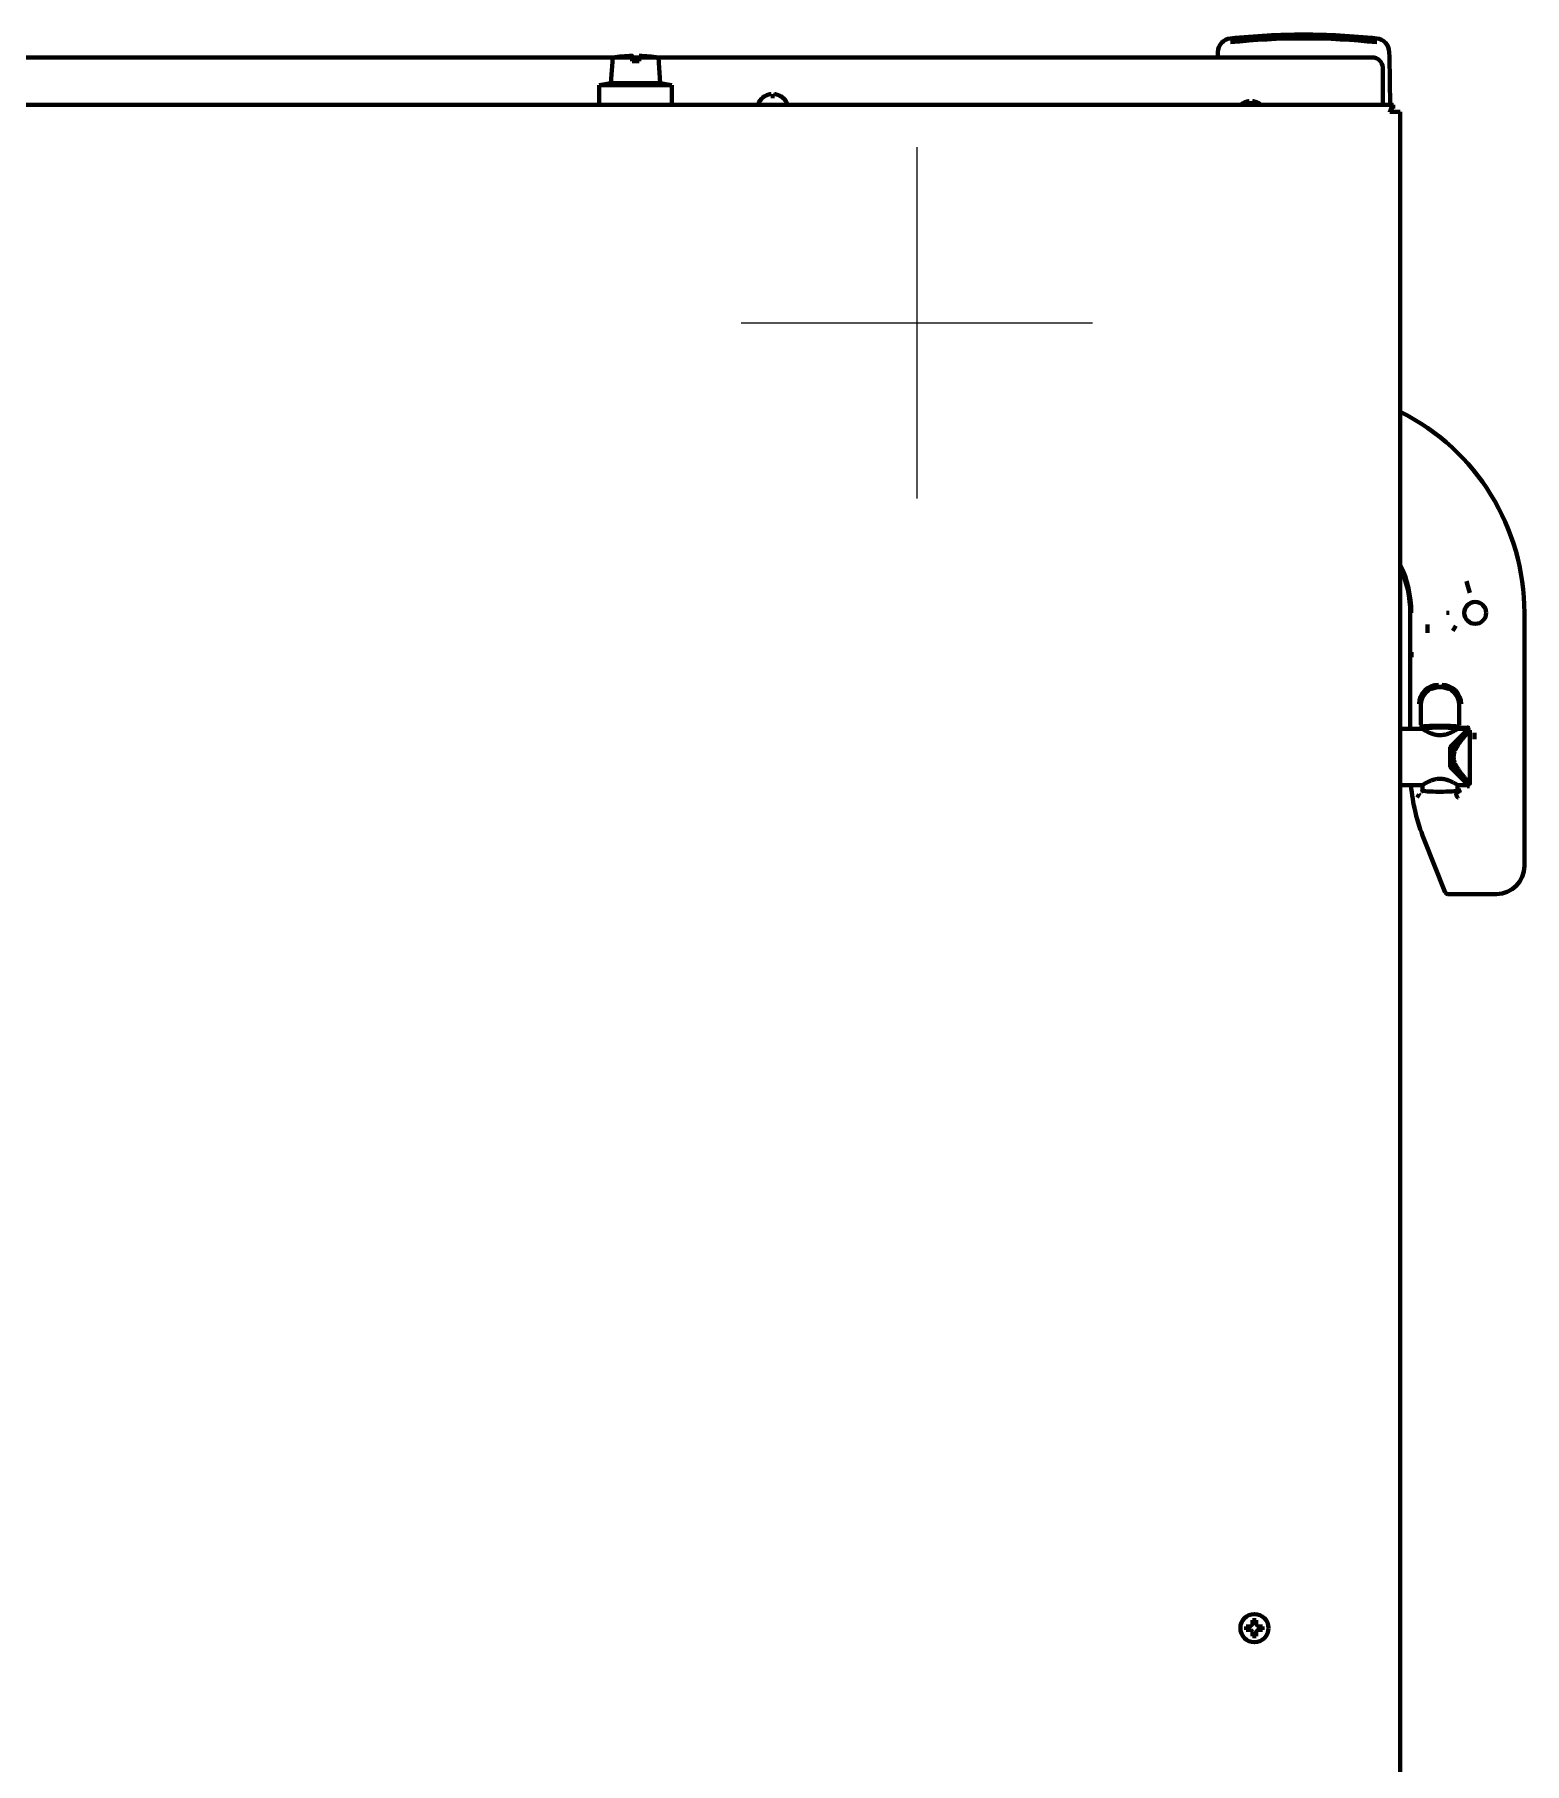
# Model space of a CAD drawing. Header units: inches. Extents: x -2898 to 7248, y 606 to 5598.
# Drawn here: x 3144.1 to 3567.8, y 1138.5 to 1630.3 of the extents above; entities that cross this region are included whole.
import ezdxf

# ---------------------------------------------------------------- set-up
doc = ezdxf.new("R2010")
doc.units = ezdxf.units.IN

# ---------------------------------------------------------------- blocks, each defined once
blk = doc.blocks.new('A$C29D5572B')
at = {"color": 1}
for p, q in [((0, 50), (0, -50)), ((-50, 0), (50, 0))]:
    blk.add_line(p, q, dxfattribs=at)
blk = doc.blocks.new('A$C0F8E2EAE')
blk.add_blockref('A$C29D5572B', (0, 0))

msp = doc.modelspace()

# ---------------------------------------------------------------- linework, layer by layer
at = {"linetype": 'Continuous', "lineweight": 70}
for p, q in [((2645.55, 1623.74), (3308.59, 1623.74)), ((3308.55, 1623.74), (3308.04, 1616.44)), ((3314.05, 1623.74), (3308.55, 1623.74)), ((3314.04, 1623.74), (3316.05, 1623.74)), ((3314.05, 1623.74), (3314.05, 1622.72)), ((3321.55, 1623.74), (3316.05, 1623.74)), ((3316.05, 1622.72), (3316.05, 1623.74)), ((3321.5, 1623.74), (3524.55, 1623.74)), ((3322.06, 1616.44), (3321.55, 1623.74)), ((3400.15, 1623.75), (3405.05, 1623.75)), ((3400.15, 1623.75), (3400.15, 1623.74)), ((3405.05, 1623.75), (3409.94, 1623.75)), ((3405.05, 1623.74), (3405.05, 1623.75)), ((3409.94, 1623.74), (3409.94, 1623.75)), ((3480.68, 1625.26), (3480.66, 1623.92)), ((3480.66, 1623.92), (3480.66, 1623.74)), ((3529.41, 1625.26), (3529.43, 1623.92)), ((3529.67, 1610.25), (3529.43, 1623.92)), ((3314.05, 1622.72), (3316.05, 1622.72)), ((3527.55, 1620.85), (3527.55, 1611)), ((3308.04, 1616.44), (3304.72, 1615.85)), ((3304.72, 1615.85), (3304.72, 1610.25)), ((3325.38, 1615.85), (3304.72, 1615.85)), ((3322.06, 1616.44), (3308.04, 1616.44)), ((3325.38, 1615.85), (3322.06, 1616.44)), ((3325.38, 1610.25), (3325.38, 1615.85)), ((2639.55, 1610.25), (3530.55, 1610.25)), ((3350.05, 1610.85), (3350.05, 1610.65)), ((3351.75, 1612.7), (3351.75, 1612.73)), ((3356.35, 1612.73), (3356.35, 1612.7)), ((3358.05, 1610.65), (3358.05, 1610.85)), ((3487.75, 1610.7), (3487.75, 1610.73)), ((3492.35, 1610.73), (3492.35, 1610.7)), ((3527.55, 1610.25), (3527.55, 1611)), ((3529.55, 1608.25), (3530.55, 1608.25)), ((3529.71, 1608.25), (3529.7, 1608.48)), ((3530.55, 1610.25), (3530.55, 1609.25)), ((3532.55, 1608.25), (3530.55, 1608.25)), ((3532.55, 1121.45), (3532.55, 1608.25)), ((3551.38, 1474.79), (3551.77, 1473.36)), ((3551.77, 1473.36), (3552.29, 1471.45)), ((3535.35, 1465.75), (3535.35, 1432.75)), ((3545.73, 1465.75), (3546.49, 1465.75)), ((3567.85, 1393.74), (3567.85, 1465.75)), ((3547.45, 1460.67), (3548.35, 1462.03)), ((3535.77, 1453.12), (3535.72, 1454.59)), ((3543.37, 1444.57), (3544.33, 1444.57)), ((3543.38, 1444.75), (3544.32, 1444.75)), ((3538.37, 1439.57), (3538.37, 1435.28)), ((3549.33, 1439.57), (3549.33, 1435.28)), ((3538.8, 1432.75), (3532.55, 1432.75)), ((3538.74, 1433.39), (3538.44, 1433.79)), ((3551.85, 1432.75), (3546.75, 1427.65)), ((3551.85, 1432.75), (3547.14, 1428.05)), ((3551.85, 1432.75), (3548.9, 1432.75)), ((3549.25, 1433.79), (3548.96, 1433.39)), ((3549.09, 1433.07), (3551.6, 1433.07)), ((3551.6, 1433.07), (3551.6, 1433.09)), ((3551.95, 1432.75), (3551.85, 1432.75)), ((3552.35, 1417.16), (3552.35, 1432.35)), ((3546.75, 1421.85), (3546.75, 1427.65)), ((3546.85, 1426.75), (3546.85, 1425.88)), ((3551.85, 1416.75), (3546.75, 1421.85)), ((3546.85, 1425.32), (3546.85, 1424.19)), ((3546.85, 1423.63), (3546.85, 1422.75)), ((3551.85, 1416.75), (3547.14, 1421.46)), ((3532.55, 1416.75), (3538.8, 1416.75)), ((3538.85, 1416.79), (3538.85, 1415.23)), ((3548.85, 1415.25), (3548.85, 1416.79)), ((3548.9, 1416.75), (3551.85, 1416.75)), ((3551.6, 1416.41), (3551.6, 1416.44)), ((3551.85, 1416.75), (3551.95, 1416.75)), ((3548.94, 1415.23), (3548.93, 1415.22)), ((3545.35, 1386.23), (3539.25, 1401.49)), ((3546.05, 1385.75), (3559.86, 1385.75)), ((3488.75, 1176.95), (3488.75, 1177.45)), ((3488.75, 1176.45), (3488.75, 1176.95)), ((3493.35, 1177.45), (3493.35, 1176.95)), ((3493.35, 1176.95), (3493.35, 1176.45))]:
    msp.add_line(p, q, dxfattribs=at)
for centre, radius in [((3553.85, 1465.75), 3.13), ((3491.05, 1176.95), 4)]:
    msp.add_circle(centre, radius, dxfattribs=at)
for centre, radius, start, end in [((3484.68, 1625.19), 4, 95.987, 179), ((3505.05, 1431), 199.25, 90, 95.987), ((3505.05, 1431), 199.25, 84.013, 90), ((3525.41, 1625.19), 4, 1, 84.013), ((3316.55, 1564.27), 60, 92.3861, 97.663), ((3313.55, 1564.27), 60, 82.337, 87.6114), ((3350.45, 1610.85), 0.4, 149.6988, 180), ((3350.45, 1610.65), 0.4, 180, 270), ((3354.25, 1608.63), 4.8, 121.3727, 149.6988), ((3353.85, 1608.63), 4.8, 30.3012, 58.6273), ((3357.65, 1610.65), 0.4, 270, 0), ((3357.65, 1610.85), 0.4, 0, 30.3012), ((3490.25, 1606.63), 4.8, 121.3727, 131.047), ((3489.85, 1606.63), 4.8, 48.953, 58.6273), ((3503.85, 1465.75), 64, 0, 63.3572), ((3503.85, 1465.75), 31.8, 0, 25.4981), ((3503.85, 1465.75), 31.5, 0, 24.3422), ((3589.85, 1421.73), 54.5, 185.2398, 201.8014)]:
    msp.add_arc(centre, radius, start, end, dxfattribs=at)
for centre, major_axis, ratio, start_param, end_param in [((3505.05, 1431.43), (197.77, 0), 0.999848, 1.465422, 1.67617), ((3524.55, 1620.85), (-3, 0), 0.965926, 3.141593, 4.712389), ((3543.38, 1439.75), (-5.51, 0), 0.999048, 4.712389, 6.283185), ((3543.38, 1439.75), (5.01, 0), 0.998858, 1.570796, 3.141593), ((3543.38, 1439.57), (-4.17, 2.78), 0.998023, 5.301071, 6.87004), ((3544.32, 1439.75), (-5.51, 0), 0.999048, 3.141593, 4.712389), ((3544.32, 1439.75), (5.01, 0), 0.998858, 0, 1.570796), ((3544.32, 1439.57), (-4.17, -2.78), 0.998023, 2.554737, 4.123707), ((3538.45, 1435.28), (0, 1.5), 0.052408, 1.570796, 3.071779), ((3549.25, 1435.28), (0, 1.5), 0.052408, 3.211406, 4.712389), ((3538.31, 1414.25), (0.675, -0.584), 0.395819, 4.350072, 4.990622), ((3543.88, 1415.23), (5.13, 0), 0.069756, 3.033325, 3.098266), ((3543.85, 1415.23), (5.1, 0), 0.069927, 3.188101, 6.18686), ((3548.69, 1415.46), (0.694, 0.32), 0.999996, 4.280256, 5.40509), ((3543.82, 1415.23), (5.13, 0), 0.069756, 0.041223, 0.108261), ((3549.85, 1414.89), (-0.468, 0.176), 0.743892, 4.984456, 6.179853), ((3559.84, 1393.77), (5.67, -5.67), 0.997265, 5.499157, 7.067214), ((3546.05, 1386.51), (0.031, -0.75), 0.998627, 5.052069, 6.241985)]:
    msp.add_ellipse(centre, major_axis=major_axis, ratio=ratio, start_param=start_param, end_param=end_param, dxfattribs=at)
for points, degree, knots in [([(3314.05, 1624.22), (3314.05, 1624.22), (3314.05, 1624.22), (3314.05, 1624.22), (3314.05, 1624.22), (3314.05, 1624.21), (3314.05, 1624.2), (3314.05, 1624.19), (3314.05, 1624.17), (3314.05, 1624.15), (3314.05, 1624.12), (3314.05, 1624.08), (3314.05, 1624.04), (3314.05, 1623.98), (3314.05, 1623.92), (3314.05, 1623.84), (3314.05, 1623.77), (3314.05, 1623.74)], 3, [0, 0, 0, 0, 0.001093, 0.072443, 0.143794, 0.215144, 0.286495, 0.357845, 0.429196, 0.500546, 0.571897, 0.643247, 0.714598, 0.785948, 0.857299, 0.928649, 1, 1, 1, 1]), ([(3316.05, 1623.74), (3316.05, 1623.77), (3316.05, 1623.84), (3316.05, 1623.92), (3316.05, 1623.98), (3316.05, 1624.04), (3316.05, 1624.08), (3316.05, 1624.12), (3316.05, 1624.15), (3316.05, 1624.17), (3316.05, 1624.19), (3316.05, 1624.2), (3316.05, 1624.21), (3316.05, 1624.22), (3316.05, 1624.22), (3316.05, 1624.22), (3316.05, 1624.22)], 3, [0, 0, 0, 0, 0.071482, 0.142964, 0.214447, 0.285929, 0.357411, 0.428893, 0.500375, 0.571857, 0.64334, 0.714822, 0.786304, 0.857786, 0.929268, 1, 1, 1, 1]), ([(3353.55, 1612.7), (3353.55, 1612.82), (3353.55, 1612.93), (3353.55, 1613.07), (3353.55, 1613.11), (3353.55, 1613.19), (3353.55, 1613.22), (3353.55, 1613.25)], 3, [0, 0, 0, 0, 0.5, 0.5, 0.75, 0.75, 1, 1, 1, 1]), ([(3356.35, 1612.7), (3356.14, 1612.82), (3355.93, 1612.93), (3355.61, 1613.07), (3355.5, 1613.11), (3355.28, 1613.19), (3355.16, 1613.22), (3355.05, 1613.25)], 3, [0, 0, 0, 0, 0.5, 0.5, 0.75, 0.75, 1, 1, 1, 1]), ([(3489.55, 1610.7), (3489.55, 1610.82), (3489.55, 1610.93), (3489.55, 1611.07), (3489.55, 1611.11), (3489.55, 1611.19), (3489.55, 1611.22), (3489.55, 1611.25)], 3, [0, 0, 0, 0, 0.5, 0.5, 0.75, 0.75, 1, 1, 1, 1]), ([(3492.35, 1610.7), (3492.14, 1610.82), (3491.93, 1610.93), (3491.61, 1611.07), (3491.5, 1611.11), (3491.28, 1611.19), (3491.16, 1611.22), (3491.05, 1611.25)], 3, [0, 0, 0, 0, 0.5, 0.5, 0.75, 0.75, 1, 1, 1, 1]), ([(3540.27, 1462.45), (3540.27, 1462.04), (3540.26, 1461.64), (3540.26, 1461.05), (3540.25, 1460.66), (3540.25, 1460.26), (3540.25, 1460.07)], 3, [0, 0, 0, 0, 0.5, 0.5, 0.75, 1, 1, 1, 1]), ([(3538.84, 1432.87), (3538.84, 1432.88), (3538.84, 1432.89), (3538.83, 1432.92), (3538.83, 1432.93), (3538.82, 1432.97), (3538.82, 1433), (3538.81, 1433.06), (3538.81, 1433.09), (3538.8, 1433.14), (3538.79, 1433.17), (3538.78, 1433.24), (3538.77, 1433.28), (3538.76, 1433.34), (3538.75, 1433.35), (3538.74, 1433.38), (3538.74, 1433.39), (3538.74, 1433.39)], 3, [0, 0, 0, 0, 0.0625, 0.0625, 0.125, 0.125, 0.25, 0.25, 0.375, 0.375, 0.5, 0.5, 0.75, 0.75, 0.875, 0.875, 1, 1, 1, 1]), ([(3548.87, 1432.74), (3548.88, 1432.74), (3548.88, 1432.74), (3548.88, 1432.75), (3548.89, 1432.75), (3548.89, 1432.75), (3548.9, 1432.75), (3548.9, 1432.75), (3548.9, 1432.75), (3548.89, 1432.75), (3548.89, 1432.75), (3548.88, 1432.74), (3548.86, 1432.73), (3548.83, 1432.71), (3548.76, 1432.67), (3548.72, 1432.65), (3548.66, 1432.61), (3548.65, 1432.6), (3548.62, 1432.58), (3548.58, 1432.56), (3548.53, 1432.53), (3548.44, 1432.47), (3548.37, 1432.43), (3548.21, 1432.34), (3548.13, 1432.29), (3548.01, 1432.23), (3547.99, 1432.21), (3547.94, 1432.19), (3547.87, 1432.15), (3547.79, 1432.11), (3547.64, 1432.03), (3547.53, 1431.97), (3547.31, 1431.86), (3547.19, 1431.8), (3547.03, 1431.73), (3547, 1431.71), (3546.94, 1431.69), (3546.9, 1431.67), (3546.81, 1431.63), (3546.74, 1431.6), (3546.54, 1431.52), (3546.4, 1431.46), (3546.12, 1431.36), (3545.97, 1431.31), (3545.75, 1431.24), (3545.67, 1431.22), (3545.56, 1431.19), (3545.52, 1431.18), (3545.44, 1431.16), (3545.4, 1431.15), (3545.2, 1431.1), (3545.04, 1431.07), (3544.71, 1431.02), (3544.54, 1431), (3544.29, 1430.97), (3544.2, 1430.97), (3544.07, 1430.96), (3544.03, 1430.96), (3543.94, 1430.96), (3543.9, 1430.96), (3543.69, 1430.96), (3543.52, 1430.97), (3543.18, 1430.99), (3543.01, 1431.01), (3542.81, 1431.05), (3542.76, 1431.05), (3542.68, 1431.07), (3542.64, 1431.08), (3542.52, 1431.1), (3542.44, 1431.12), (3542.2, 1431.17), (3542.04, 1431.21), (3541.74, 1431.31), (3541.59, 1431.35), (3541.41, 1431.42), (3541.38, 1431.43), (3541.31, 1431.46), (3541.2, 1431.5), (3541.1, 1431.54), (3540.9, 1431.62), (3540.77, 1431.68), (3540.52, 1431.79), (3540.4, 1431.85), (3540.26, 1431.92), (3540.23, 1431.94), (3540.17, 1431.97), (3540.09, 1432.01), (3540.01, 1432.05), (3539.86, 1432.13), (3539.76, 1432.18), (3539.58, 1432.29), (3539.49, 1432.33), (3539.38, 1432.4), (3539.34, 1432.42), (3539.28, 1432.46), (3539.27, 1432.47), (3539.23, 1432.49), (3539.21, 1432.5), (3539.13, 1432.55), (3539.08, 1432.58), (3538.98, 1432.64), (3538.93, 1432.67), (3538.87, 1432.71), (3538.84, 1432.73), (3538.82, 1432.74), (3538.82, 1432.74), (3538.81, 1432.75), (3538.81, 1432.75), (3538.8, 1432.75), (3538.8, 1432.75), (3538.8, 1432.75), (3538.8, 1432.75), (3538.8, 1432.75), (3538.8, 1432.75), (3538.8, 1432.75)], 3, [0, 0, 0, 0, 0.004438, 0.004438, 0.012038, 0.012038, 0.027237, 0.027237, 0.034837, 0.034837, 0.042437, 0.057636, 0.057636, 0.088035, 0.088035, 0.118434, 0.118434, 0.126034, 0.126034, 0.133633, 0.148833, 0.148833, 0.179232, 0.179232, 0.20963, 0.20963, 0.21723, 0.21723, 0.22483, 0.240029, 0.240029, 0.270428, 0.270428, 0.300827, 0.300827, 0.308427, 0.308427, 0.316026, 0.316026, 0.331226, 0.331226, 0.361625, 0.361625, 0.392023, 0.392023, 0.407223, 0.407223, 0.414822, 0.414822, 0.422422, 0.422422, 0.452821, 0.452821, 0.48322, 0.48322, 0.498419, 0.498419, 0.506019, 0.506019, 0.513619, 0.513619, 0.544018, 0.544018, 0.574416, 0.574416, 0.582016, 0.582016, 0.589616, 0.589616, 0.604815, 0.604815, 0.635214, 0.635214, 0.665613, 0.665613, 0.673213, 0.673213, 0.680812, 0.696012, 0.696012, 0.726411, 0.726411, 0.756809, 0.756809, 0.764409, 0.764409, 0.772009, 0.787208, 0.787208, 0.817607, 0.817607, 0.848006, 0.848006, 0.863205, 0.863205, 0.870805, 0.870805, 0.878405, 0.878405, 0.908804, 0.908804, 0.939202, 0.939202, 0.969601, 0.969601, 0.977201, 0.977201, 0.984801, 0.984801, 0.9924, 0.9962, 0.9981, 0.9981, 1, 1, 1, 1]), ([(3538.85, 1432.75), (3538.85, 1432.78), (3538.88, 1432.8), (3539.01, 1432.85), (3539.11, 1432.87), (3539.35, 1432.92), (3539.51, 1432.94), (3539.87, 1432.98), (3540.08, 1433), (3540.54, 1433.04), (3540.8, 1433.05), (3541.34, 1433.08), (3541.63, 1433.09), (3542.24, 1433.11), (3542.55, 1433.12), (3543.19, 1433.13), (3543.52, 1433.14), (3543.85, 1433.14)], 3, [0, 0, 0, 0, 0.125, 0.125, 0.25, 0.25, 0.375, 0.375, 0.5, 0.5, 0.625, 0.625, 0.75, 0.75, 0.875, 0.875, 1, 1, 1, 1]), ([(3538.86, 1432.73), (3538.86, 1432.73), (3538.85, 1432.74), (3538.85, 1432.74), (3538.85, 1432.74), (3538.85, 1432.75), (3538.85, 1432.75), (3538.85, 1432.75), (3538.85, 1432.75)], 3, [0, 0, 0, 0, 0.079138, 0.245805, 0.500002, 0.710457, 0.920899, 1, 1, 1, 1]), ([(3543.85, 1433.14), (3544.18, 1433.14), (3544.5, 1433.13), (3545.15, 1433.12), (3545.46, 1433.11), (3546.07, 1433.09), (3546.36, 1433.08), (3546.91, 1433.05), (3547.16, 1433.04), (3547.62, 1433), (3547.83, 1432.98), (3548.2, 1432.94), (3548.35, 1432.92), (3548.6, 1432.87), (3548.7, 1432.85), (3548.82, 1432.8), (3548.86, 1432.78), (3548.85, 1432.75)], 3, [0, 0, 0, 0, 0.125, 0.125, 0.25, 0.25, 0.375, 0.375, 0.5, 0.5, 0.625, 0.625, 0.75, 0.75, 0.875, 0.875, 1, 1, 1, 1]), ([(3551.89, 1432.69), (3551.9, 1432.7), (3551.9, 1432.71), (3551.92, 1432.73), (3551.93, 1432.74), (3551.94, 1432.75), (3551.94, 1432.75), (3551.95, 1432.75), (3551.95, 1432.75), (3551.95, 1432.75), (3551.95, 1432.75), (3551.94, 1432.75), (3551.94, 1432.75), (3551.93, 1432.74), (3551.92, 1432.73), (3551.89, 1432.69), (3551.85, 1432.65), (3551.79, 1432.57), (3551.76, 1432.55), (3551.72, 1432.5), (3551.7, 1432.48), (3551.67, 1432.45), (3551.66, 1432.43), (3551.57, 1432.34), (3551.5, 1432.25), (3551.33, 1432.06), (3551.24, 1431.95), (3551.11, 1431.81), (3551.09, 1431.78), (3551.04, 1431.72), (3551.01, 1431.69), (3550.93, 1431.6), (3550.87, 1431.54), (3550.7, 1431.34), (3550.59, 1431.21), (3550.34, 1430.92), (3550.21, 1430.77), (3549.95, 1430.46), (3549.81, 1430.3), (3549.6, 1430.05), (3549.53, 1429.96), (3549.43, 1429.83), (3549.39, 1429.79), (3549.32, 1429.7), (3549.28, 1429.66), (3549.1, 1429.44), (3548.96, 1429.26), (3548.67, 1428.89), (3548.52, 1428.7), (3548.23, 1428.31), (3548.09, 1428.11), (3547.88, 1427.81), (3547.81, 1427.7), (3547.67, 1427.5), (3547.6, 1427.39), (3547.47, 1427.17), (3547.4, 1427.06), (3547.31, 1426.9), (3547.28, 1426.84), (3547.22, 1426.73), (3547.19, 1426.67), (3547.1, 1426.49), (3547.04, 1426.37), (3546.94, 1426.13), (3546.89, 1426.01), (3546.85, 1425.88)], 3, [0, 0, 0, 0, 0.018362, 0.018362, 0.047234, 0.047234, 0.06167, 0.06167, 0.076106, 0.076106, 0.090542, 0.090542, 0.104977, 0.104977, 0.133849, 0.133849, 0.191593, 0.191593, 0.220464, 0.220464, 0.2349, 0.2349, 0.249336, 0.249336, 0.307079, 0.307079, 0.364823, 0.364823, 0.379259, 0.379259, 0.393694, 0.393694, 0.422566, 0.422566, 0.48031, 0.48031, 0.538053, 0.538053, 0.595796, 0.595796, 0.624668, 0.624668, 0.639104, 0.639104, 0.65354, 0.65354, 0.711283, 0.711283, 0.769026, 0.769026, 0.82677, 0.82677, 0.855642, 0.855642, 0.884513, 0.884513, 0.913385, 0.913385, 0.927821, 0.927821, 0.942257, 0.942257, 0.971128, 0.971128, 1, 1, 1, 1]), ([(3552.35, 1432.35), (3552.35, 1432.35), (3552.35, 1432.35), (3552.34, 1432.35), (3552.34, 1432.35), (3552.33, 1432.34), (3552.32, 1432.33), (3552.28, 1432.29), (3552.24, 1432.25), (3552.17, 1432.17), (3552.14, 1432.14), (3552.09, 1432.09), (3552.07, 1432.08), (3552.04, 1432.04), (3552.02, 1432.02), (3551.93, 1431.93), (3551.84, 1431.84), (3551.66, 1431.65), (3551.55, 1431.54), (3551.41, 1431.4), (3551.38, 1431.37), (3551.33, 1431.31), (3551.24, 1431.22), (3551.15, 1431.12), (3550.96, 1430.92), (3550.83, 1430.79), (3550.55, 1430.5), (3550.41, 1430.35), (3550.19, 1430.11), (3550.12, 1430.03), (3550.01, 1429.91), (3549.97, 1429.87), (3549.89, 1429.79), (3549.85, 1429.75), (3549.78, 1429.66), (3549.74, 1429.62), (3549.66, 1429.53), (3549.62, 1429.49), (3549.5, 1429.36), (3549.42, 1429.27), (3549.19, 1429), (3549.03, 1428.82), (3548.71, 1428.45), (3548.55, 1428.26), (3548.32, 1427.96), (3548.24, 1427.86), (3548.08, 1427.66), (3548.01, 1427.56), (3547.86, 1427.35), (3547.78, 1427.25), (3547.63, 1427.03), (3547.56, 1426.92), (3547.46, 1426.75), (3547.42, 1426.69), (3547.37, 1426.6), (3547.35, 1426.58), (3547.32, 1426.52), (3547.3, 1426.49), (3547.22, 1426.34), (3547.16, 1426.22), (3547.05, 1425.97), (3547, 1425.85), (3546.91, 1425.59), (3546.88, 1425.46), (3546.85, 1425.32)], 3, [0, 0, 0, 0, 0.015287, 0.015287, 0.030917, 0.030917, 0.062178, 0.062178, 0.124699, 0.124699, 0.15596, 0.15596, 0.17159, 0.17159, 0.187221, 0.187221, 0.249742, 0.249742, 0.312264, 0.312264, 0.327894, 0.327894, 0.343524, 0.374785, 0.374785, 0.437307, 0.437307, 0.499828, 0.499828, 0.531089, 0.531089, 0.546719, 0.546719, 0.56235, 0.56235, 0.57798, 0.57798, 0.59361, 0.59361, 0.624871, 0.624871, 0.687393, 0.687393, 0.749914, 0.749914, 0.781175, 0.781175, 0.812436, 0.812436, 0.843696, 0.843696, 0.874957, 0.874957, 0.890587, 0.890587, 0.898403, 0.898403, 0.906218, 0.906218, 0.937479, 0.937479, 0.968739, 0.968739, 1, 1, 1, 1]), ([(3551.81, 1431.72), (3551.81, 1431.72), (3551.81, 1431.72), (3551.79, 1431.69), (3551.76, 1431.65), (3551.69, 1431.57), (3551.66, 1431.54), (3551.62, 1431.5), (3551.61, 1431.48), (3551.58, 1431.45), (3551.56, 1431.43), (3551.48, 1431.33), (3551.41, 1431.25), (3551.25, 1431.06), (3551.16, 1430.96), (3551.04, 1430.81), (3551.01, 1430.79), (3550.97, 1430.73), (3550.94, 1430.7), (3550.86, 1430.61), (3550.81, 1430.54), (3550.65, 1430.35), (3550.54, 1430.21), (3550.31, 1429.93), (3550.19, 1429.78), (3550.01, 1429.55), (3549.95, 1429.47), (3549.86, 1429.35), (3549.83, 1429.31), (3549.76, 1429.23), (3549.73, 1429.19), (3549.58, 1428.98), (3549.45, 1428.8), (3549.2, 1428.45), (3549.07, 1428.27), (3548.83, 1427.89), (3548.71, 1427.7), (3548.53, 1427.39), (3548.48, 1427.29), (3548.39, 1427.13), (3548.37, 1427.08), (3548.31, 1426.98), (3548.28, 1426.92), (3548.21, 1426.76), (3548.16, 1426.65), (3548.06, 1426.43), (3548.02, 1426.31), (3547.94, 1426.08), (3547.9, 1425.97), (3547.86, 1425.82), (3547.86, 1425.79), (3547.84, 1425.73), (3547.82, 1425.64), (3547.8, 1425.55), (3547.77, 1425.36), (3547.75, 1425.24), (3547.73, 1425), (3547.72, 1424.87), (3547.72, 1424.72), (3547.72, 1424.69), (3547.72, 1424.62), (3547.72, 1424.59), (3547.73, 1424.5), (3547.74, 1424.31), (3547.77, 1424.13), (3547.81, 1423.89), (3547.84, 1423.77), (3547.89, 1423.59), (3547.91, 1423.53), (3547.94, 1423.44), (3547.95, 1423.41), (3547.97, 1423.35), (3548.02, 1423.21), (3548.07, 1423.07), (3548.16, 1422.84), (3548.21, 1422.74), (3548.32, 1422.52), (3548.37, 1422.42), (3548.48, 1422.21), (3548.54, 1422.11), (3548.63, 1421.96), (3548.65, 1421.91), (3548.71, 1421.81), (3548.74, 1421.76), (3548.84, 1421.61), (3548.9, 1421.51), (3549.08, 1421.23), (3549.21, 1421.05), (3549.46, 1420.7), (3549.58, 1420.53), (3549.83, 1420.19), (3549.95, 1420.03), (3550.13, 1419.8), (3550.19, 1419.73), (3550.28, 1419.61), (3550.31, 1419.58), (3550.37, 1419.5), (3550.4, 1419.47), (3550.55, 1419.29), (3550.66, 1419.15), (3550.87, 1418.9), (3550.97, 1418.78), (3551.11, 1418.61), (3551.16, 1418.55), (3551.22, 1418.48), (3551.25, 1418.45), (3551.29, 1418.4), (3551.31, 1418.38), (3551.41, 1418.26), (3551.48, 1418.17), (3551.61, 1418.02), (3551.67, 1417.96), (3551.72, 1417.9), (3551.73, 1417.89), (3551.75, 1417.86), (3551.76, 1417.85), (3551.79, 1417.82), (3551.8, 1417.81), (3551.81, 1417.8)], 3, [0, 0, 0, 0, 0.000768, 0.000768, 0.034139, 0.034139, 0.050824, 0.050824, 0.059167, 0.059167, 0.06751, 0.06751, 0.100881, 0.100881, 0.134252, 0.134252, 0.142595, 0.142595, 0.150938, 0.150938, 0.167623, 0.167623, 0.200994, 0.200994, 0.234366, 0.234366, 0.251051, 0.251051, 0.259394, 0.259394, 0.267737, 0.267737, 0.301108, 0.301108, 0.334479, 0.334479, 0.36785, 0.36785, 0.384536, 0.384536, 0.392879, 0.392879, 0.401221, 0.401221, 0.417907, 0.417907, 0.434593, 0.434593, 0.451278, 0.451278, 0.45545, 0.45545, 0.459621, 0.467964, 0.467964, 0.484649, 0.484649, 0.501335, 0.501335, 0.505506, 0.505506, 0.509678, 0.509678, 0.51802, 0.534706, 0.534706, 0.551392, 0.551392, 0.559734, 0.559734, 0.563906, 0.563906, 0.568077, 0.584763, 0.584763, 0.601448, 0.601448, 0.618134, 0.618134, 0.634819, 0.634819, 0.643162, 0.643162, 0.651505, 0.651505, 0.668191, 0.668191, 0.701562, 0.701562, 0.734933, 0.734933, 0.768304, 0.768304, 0.78499, 0.78499, 0.793332, 0.793332, 0.801675, 0.801675, 0.835046, 0.835046, 0.868418, 0.868418, 0.885103, 0.885103, 0.893446, 0.893446, 0.901789, 0.901789, 0.93516, 0.93516, 0.968531, 0.968531, 0.976874, 0.976874, 0.985217, 0.985217, 1, 1, 1, 1]), ([(3548.96, 1433.39), (3548.94, 1433.37), (3548.9, 1433.14), (3548.87, 1432.96), (3548.85, 1432.83)], 2, [0, 0, 0, 0.5, 0.75, 1, 1, 1]), ([(3551.6, 1433.1), (3551.62, 1433.1), (3551.67, 1433.1), (3551.73, 1433.1), (3551.8, 1433.1), (3551.88, 1433.09), (3551.96, 1433.08), (3552.03, 1433.07), (3552.1, 1433.06), (3552.14, 1433.05), (3552.16, 1433.05), (3552.16, 1433.05), (3552.16, 1433.05)], 3, [0, 0, 0, 0, 0.124998, 0.249996, 0.374994, 0.499992, 0.62499, 0.749988, 0.874986, 0.999984, 0.999984, 1, 1, 1, 1]), ([(3553.61, 1429.82), (3553.61, 1430.04), (3553.61, 1430.26), (3553.62, 1430.51), (3553.62, 1430.56), (3553.62, 1430.63), (3553.62, 1430.65), (3553.62, 1430.7), (3553.62, 1430.72), (3553.63, 1430.83), (3553.63, 1430.92), (3553.63, 1431.07), (3553.64, 1431.13), (3553.64, 1431.22), (3553.64, 1431.25), (3553.64, 1431.31), (3553.65, 1431.33), (3553.65, 1431.38), (3553.65, 1431.4), (3553.65, 1431.44), (3553.65, 1431.46), (3553.66, 1431.5), (3553.66, 1431.51), (3553.66, 1431.55), (3553.66, 1431.57), (3553.66, 1431.58)], 3, [0, 0, 0, 0, 0.25, 0.25, 0.3125, 0.3125, 0.34375, 0.34375, 0.375, 0.375, 0.5, 0.5, 0.625, 0.625, 0.6875, 0.6875, 0.75, 0.75, 0.8125, 0.8125, 0.875, 0.875, 0.9375, 0.9375, 1, 1, 1, 1]), ([(3547.14, 1428.05), (3547.12, 1428.03), (3547.1, 1428.01), (3547.07, 1427.96), (3547.06, 1427.94), (3547.03, 1427.9), (3547.03, 1427.89), (3547.02, 1427.86), (3547.01, 1427.85), (3546.99, 1427.81), (3546.98, 1427.79), (3546.95, 1427.71), (3546.94, 1427.65), (3546.91, 1427.55), (3546.9, 1427.49), (3546.88, 1427.38), (3546.88, 1427.32), (3546.86, 1427.21), (3546.86, 1427.16), (3546.85, 1426.98), (3546.85, 1426.87), (3546.85, 1426.75)], 3, [0, 0, 0, 0, 0.0625, 0.0625, 0.125, 0.125, 0.15625, 0.15625, 0.1875, 0.1875, 0.25, 0.25, 0.375, 0.375, 0.5, 0.5, 0.625, 0.625, 0.75, 0.75, 1, 1, 1, 1]), ([(3546.85, 1425.32), (3546.85, 1425.42), (3546.85, 1425.51), (3546.85, 1425.7), (3546.85, 1425.79), (3546.85, 1425.88)], 3, [0, 0, 0, 0, 0.5, 0.5, 1, 1, 1, 1]), ([(3546.85, 1423.63), (3546.85, 1423.72), (3546.85, 1423.81), (3546.85, 1424), (3546.85, 1424.09), (3546.85, 1424.19)], 3, [0, 0, 0, 0, 0.5, 0.5, 1, 1, 1, 1]), ([(3546.85, 1424.19), (3546.88, 1424.05), (3546.91, 1423.92), (3546.98, 1423.73), (3547, 1423.66), (3547.05, 1423.53), (3547.08, 1423.47), (3547.16, 1423.29), (3547.22, 1423.17), (3547.35, 1422.94), (3547.42, 1422.82), (3547.56, 1422.6), (3547.63, 1422.49), (3547.74, 1422.32), (3547.78, 1422.27), (3547.85, 1422.16), (3547.89, 1422.11), (3548.01, 1421.95), (3548.08, 1421.85), (3548.24, 1421.64), (3548.32, 1421.54), (3548.56, 1421.25), (3548.72, 1421.05), (3549.03, 1420.68), (3549.19, 1420.5), (3549.39, 1420.27), (3549.43, 1420.23), (3549.51, 1420.14), (3549.63, 1420.01), (3549.74, 1419.88), (3549.97, 1419.63), (3550.12, 1419.47), (3550.41, 1419.16), (3550.55, 1419.01), (3550.83, 1418.72), (3550.96, 1418.58), (3551.21, 1418.32), (3551.33, 1418.2), (3551.55, 1417.97), (3551.66, 1417.86), (3551.8, 1417.72), (3551.84, 1417.67), (3551.9, 1417.61), (3551.93, 1417.57), (3551.96, 1417.54), (3551.98, 1417.53), (3551.99, 1417.52), (3552.08, 1417.43), (3552.14, 1417.37), (3552.24, 1417.26), (3552.28, 1417.22), (3552.32, 1417.18), (3552.33, 1417.17), (3552.34, 1417.16), (3552.34, 1417.16), (3552.35, 1417.16), (3552.35, 1417.15), (3552.35, 1417.15), (3552.35, 1417.15), (3552.35, 1417.15)], 3, [0, 0, 0, 0, 0.031218, 0.031218, 0.046827, 0.046827, 0.062436, 0.062436, 0.093653, 0.093653, 0.124871, 0.124871, 0.156089, 0.156089, 0.171698, 0.171698, 0.187307, 0.187307, 0.218525, 0.218525, 0.249742, 0.249742, 0.312178, 0.312178, 0.374614, 0.374614, 0.390223, 0.390223, 0.405831, 0.437049, 0.437049, 0.499485, 0.499485, 0.561921, 0.561921, 0.624356, 0.624356, 0.686792, 0.686792, 0.749227, 0.749227, 0.780445, 0.780445, 0.796054, 0.803859, 0.803859, 0.811663, 0.811663, 0.874099, 0.874099, 0.936534, 0.936534, 0.967752, 0.967752, 0.983361, 0.983361, 0.99897, 0.99897, 1, 1, 1, 1]), ([(3546.85, 1423.63), (3546.89, 1423.5), (3546.94, 1423.38), (3547.04, 1423.14), (3547.1, 1423.02), (3547.21, 1422.79), (3547.27, 1422.68), (3547.4, 1422.45), (3547.46, 1422.34), (3547.57, 1422.18), (3547.6, 1422.13), (3547.67, 1422.02), (3547.7, 1421.97), (3547.81, 1421.81), (3547.88, 1421.7), (3548.09, 1421.4), (3548.23, 1421.2), (3548.52, 1420.81), (3548.67, 1420.62), (3548.89, 1420.34), (3548.96, 1420.25), (3549.07, 1420.11), (3549.11, 1420.07), (3549.18, 1419.98), (3549.22, 1419.93), (3549.4, 1419.71), (3549.54, 1419.54), (3549.81, 1419.21), (3549.95, 1419.05), (3550.21, 1418.74), (3550.34, 1418.59), (3550.52, 1418.38), (3550.58, 1418.31), (3550.67, 1418.2), (3550.7, 1418.17), (3550.76, 1418.1), (3550.79, 1418.07), (3550.93, 1417.91), (3551.04, 1417.78), (3551.24, 1417.56), (3551.33, 1417.45), (3551.45, 1417.31), (3551.49, 1417.26), (3551.55, 1417.2), (3551.57, 1417.18), (3551.6, 1417.15), (3551.61, 1417.14), (3551.62, 1417.12), (3551.7, 1417.03), (3551.76, 1416.96), (3551.85, 1416.86), (3551.89, 1416.82), (3551.92, 1416.78), (3551.93, 1416.77), (3551.94, 1416.76), (3551.94, 1416.76), (3551.95, 1416.76), (3551.95, 1416.75), (3551.95, 1416.75), (3551.95, 1416.75), (3551.95, 1416.75)], 3, [0, 0, 0, 0, 0.031212, 0.031212, 0.062424, 0.062424, 0.093636, 0.093636, 0.124848, 0.124848, 0.140454, 0.140454, 0.15606, 0.15606, 0.187272, 0.187272, 0.249696, 0.249696, 0.31212, 0.31212, 0.343332, 0.343332, 0.358938, 0.358938, 0.374544, 0.374544, 0.436967, 0.436967, 0.499391, 0.499391, 0.561815, 0.561815, 0.593027, 0.593027, 0.608633, 0.608633, 0.624239, 0.624239, 0.686663, 0.686663, 0.749087, 0.749087, 0.780299, 0.780299, 0.795905, 0.795905, 0.803708, 0.803708, 0.811511, 0.873935, 0.873935, 0.936359, 0.936359, 0.967571, 0.967571, 0.983177, 0.983177, 0.998783, 0.998783, 1, 1, 1, 1]), ([(3546.85, 1422.75), (3546.85, 1422.64), (3546.85, 1422.52), (3546.86, 1422.36), (3546.86, 1422.3), (3546.88, 1422.19), (3546.88, 1422.13), (3546.9, 1422.02), (3546.91, 1421.97), (3546.93, 1421.88), (3546.94, 1421.86), (3546.95, 1421.8), (3546.96, 1421.78), (3546.98, 1421.72), (3546.99, 1421.7), (3547.01, 1421.65), (3547.03, 1421.62), (3547.05, 1421.59), (3547.05, 1421.57), (3547.07, 1421.55), (3547.08, 1421.54), (3547.1, 1421.5), (3547.12, 1421.48), (3547.14, 1421.46)], 3, [0, 0, 0, 0, 0.25, 0.25, 0.375, 0.375, 0.5, 0.5, 0.625, 0.625, 0.6875, 0.6875, 0.75, 0.75, 0.8125, 0.8125, 0.875, 0.875, 0.90625, 0.90625, 0.9375, 0.9375, 1, 1, 1, 1]), ([(3538.8, 1416.75), (3538.8, 1416.75), (3538.8, 1416.75), (3538.8, 1416.76), (3538.8, 1416.76), (3538.81, 1416.76), (3538.84, 1416.78), (3538.86, 1416.8), (3538.93, 1416.84), (3538.97, 1416.86), (3539.03, 1416.9), (3539.05, 1416.91), (3539.07, 1416.93), (3539.11, 1416.95), (3539.16, 1416.98), (3539.26, 1417.04), (3539.33, 1417.08), (3539.48, 1417.17), (3539.57, 1417.22), (3539.68, 1417.28), (3539.71, 1417.29), (3539.75, 1417.32), (3539.83, 1417.36), (3539.9, 1417.4), (3540.05, 1417.48), (3540.16, 1417.54), (3540.39, 1417.65), (3540.51, 1417.71), (3540.66, 1417.78), (3540.69, 1417.79), (3540.76, 1417.82), (3540.79, 1417.84), (3540.89, 1417.88), (3540.95, 1417.91), (3541.15, 1417.99), (3541.29, 1418.05), (3541.57, 1418.15), (3541.72, 1418.2), (3541.94, 1418.27), (3542.02, 1418.29), (3542.14, 1418.32), (3542.18, 1418.33), (3542.26, 1418.35), (3542.3, 1418.36), (3542.5, 1418.41), (3542.66, 1418.44), (3542.99, 1418.49), (3543.15, 1418.51), (3543.41, 1418.53), (3543.49, 1418.54), (3543.62, 1418.55), (3543.66, 1418.55), (3543.75, 1418.55), (3543.79, 1418.55), (3544.01, 1418.55), (3544.18, 1418.54), (3544.51, 1418.52), (3544.68, 1418.5), (3544.89, 1418.46), (3544.93, 1418.46), (3545.01, 1418.44), (3545.05, 1418.43), (3545.18, 1418.41), (3545.26, 1418.39), (3545.5, 1418.34), (3545.65, 1418.29), (3545.95, 1418.2), (3546.1, 1418.15), (3546.28, 1418.09), (3546.32, 1418.08), (3546.39, 1418.05), (3546.49, 1418.01), (3546.6, 1417.97), (3546.8, 1417.89), (3546.93, 1417.83), (3547.17, 1417.71), (3547.29, 1417.66), (3547.44, 1417.59), (3547.47, 1417.57), (3547.52, 1417.54), (3547.6, 1417.5), (3547.68, 1417.46), (3547.84, 1417.38), (3547.94, 1417.32), (3548.12, 1417.22), (3548.2, 1417.17), (3548.32, 1417.11), (3548.36, 1417.08), (3548.41, 1417.05), (3548.43, 1417.04), (3548.46, 1417.02), (3548.48, 1417.01), (3548.56, 1416.96), (3548.62, 1416.93), (3548.72, 1416.87), (3548.76, 1416.84), (3548.83, 1416.8), (3548.85, 1416.78), (3548.88, 1416.77), (3548.88, 1416.77), (3548.89, 1416.76), (3548.89, 1416.76), (3548.89, 1416.76), (3548.9, 1416.76), (3548.9, 1416.75), (3548.9, 1416.75), (3548.9, 1416.75), (3548.9, 1416.75), (3548.9, 1416.75)], 3, [0, 0, 0, 0, 0.006788, 0.006788, 0.014609, 0.03025, 0.03025, 0.061532, 0.061532, 0.092814, 0.092814, 0.100635, 0.100635, 0.108456, 0.124097, 0.124097, 0.155379, 0.155379, 0.186661, 0.186661, 0.194482, 0.194482, 0.202302, 0.217944, 0.217944, 0.249226, 0.249226, 0.280508, 0.280508, 0.288329, 0.288329, 0.296149, 0.296149, 0.31179, 0.31179, 0.343073, 0.343073, 0.374355, 0.374355, 0.389996, 0.389996, 0.397816, 0.397816, 0.405637, 0.405637, 0.436919, 0.436919, 0.468202, 0.468202, 0.483843, 0.483843, 0.491663, 0.491663, 0.499484, 0.499484, 0.530766, 0.530766, 0.562048, 0.562048, 0.569869, 0.569869, 0.577689, 0.577689, 0.593331, 0.593331, 0.624613, 0.624613, 0.655895, 0.655895, 0.663716, 0.663716, 0.671536, 0.687177, 0.687177, 0.71846, 0.71846, 0.749742, 0.749742, 0.757562, 0.757562, 0.765383, 0.781024, 0.781024, 0.812306, 0.812306, 0.843589, 0.843589, 0.85923, 0.85923, 0.86705, 0.86705, 0.874871, 0.874871, 0.906153, 0.906153, 0.937435, 0.937435, 0.968718, 0.968718, 0.976538, 0.976538, 0.984359, 0.984359, 0.992179, 0.99609, 0.998045, 0.998045, 1, 1, 1, 1]), ([(3552.16, 1416.46), (3552.13, 1416.46), (3552.07, 1416.44), (3551.97, 1416.43), (3551.86, 1416.42), (3551.74, 1416.41), (3551.65, 1416.41), (3551.6, 1416.41)], 3, [0, 0, 0, 0, 0.199973, 0.399979, 0.599986, 0.799993, 1, 1, 1, 1]), ([(3537.86, 1414.21), (3537.81, 1414.11), (3537.72, 1413.91), (3537.56, 1413.57), (3537.45, 1413.33), (3537.39, 1413.2)], 3, [0, 0, 0, 0, 0.333312, 0.666656, 1, 1, 1, 1]), ([(3538.73, 1415.21), (3538.84, 1415.08), (3538.9, 1414.97), (3538.98, 1414.83), (3538.99, 1414.7)], 2, [0, 0, 0, 0.498919, 0.498919, 1, 1, 1]), ([(3548.93, 1415.2), (3548.93, 1415.2), (3548.93, 1415.2), (3548.92, 1415.19), (3548.92, 1415.19), (3548.92, 1415.19), (3548.91, 1415.18), (3548.91, 1415.18), (3548.91, 1415.17), (3548.91, 1415.16), (3548.9, 1415.16), (3548.9, 1415.15), (3548.9, 1415.14), (3548.89, 1415.14), (3548.89, 1415.13), (3548.89, 1415.13), (3548.88, 1415.12), (3548.88, 1415.12), (3548.87, 1415.11), (3548.87, 1415.1), (3548.86, 1415.09), (3548.85, 1415.08), (3548.84, 1415.07), (3548.82, 1415.04), (3548.8, 1415.01), (3548.78, 1414.98), (3548.76, 1414.95), (3548.75, 1414.93), (3548.74, 1414.9), (3548.73, 1414.88), (3548.72, 1414.86), (3548.72, 1414.83), (3548.71, 1414.81), (3548.7, 1414.79), (3548.7, 1414.77), (3548.7, 1414.74), (3548.69, 1414.72), (3548.69, 1414.71), (3548.69, 1414.7)], 3, [0, 0, 0, 0, 0.005378, 0.011672, 0.018882, 0.027009, 0.036053, 0.046012, 0.056887, 0.068677, 0.081382, 0.095001, 0.109535, 0.124982, 0.129128, 0.13571, 0.144728, 0.156181, 0.170071, 0.186396, 0.205157, 0.226355, 0.249988, 0.315055, 0.378407, 0.440046, 0.499972, 0.546412, 0.592655, 0.638701, 0.68455, 0.730202, 0.775658, 0.820917, 0.865981, 0.91085, 0.955523, 1, 1, 1, 1]), ([(3488.75, 1177.45), (3488.95, 1177.45), (3489.16, 1177.45), (3489.48, 1177.45), (3489.59, 1177.45), (3489.82, 1177.45), (3489.93, 1177.45), (3490.05, 1177.45)], 3, [0, 0, 0, 0, 0.5, 0.5, 0.75, 0.75, 1, 1, 1, 1]), ([(3490.55, 1174.65), (3490.55, 1174.86), (3490.55, 1175.07), (3490.55, 1175.39), (3490.55, 1175.5), (3490.55, 1175.73), (3490.55, 1175.84), (3490.55, 1175.95)], 3, [0, 0, 0, 0, 0.5, 0.5, 0.75, 0.75, 1, 1, 1, 1]), ([(3491.55, 1179.25), (3491.55, 1179.05), (3491.55, 1178.84), (3491.55, 1178.52), (3491.55, 1178.41), (3491.55, 1178.18), (3491.55, 1178.07), (3491.55, 1177.95)], 3, [0, 0, 0, 0, 0.5, 0.5, 0.75, 0.75, 1, 1, 1, 1]), ([(3493.35, 1176.45), (3493.14, 1176.45), (3492.93, 1176.45), (3492.61, 1176.45), (3492.5, 1176.45), (3492.28, 1176.45), (3492.16, 1176.45), (3492.05, 1176.45)], 3, [0, 0, 0, 0, 0.5, 0.5, 0.75, 0.75, 1, 1, 1, 1])]:
    msp.add_open_spline(points, degree=degree, knots=knots, dxfattribs=at)
for points, degree in [([(3353.05, 1613.25), (3352.99, 1613.24), (3352.88, 1613.21), (3352.72, 1613.16), (3352.56, 1613.1), (3352.41, 1613.04), (3352.26, 1612.97), (3352.1, 1612.9), (3351.93, 1612.81), (3351.81, 1612.74), (3351.75, 1612.7)], 3), ([(3353.55, 1613.25), (3353.52, 1613.25), (3353.47, 1613.26), (3353.4, 1613.26), (3353.32, 1613.27), (3353.25, 1613.27), (3353.18, 1613.26), (3353.12, 1613.26), (3353.07, 1613.25), (3353.05, 1613.25)], 3), ([(3355.05, 1613.25), (3355.02, 1613.25), (3354.98, 1613.26), (3354.9, 1613.26), (3354.83, 1613.27), (3354.76, 1613.27), (3354.69, 1613.26), (3354.62, 1613.26), (3354.57, 1613.25), (3354.55, 1613.25)], 3), ([(3354.55, 1613.25), (3354.55, 1613.24), (3354.55, 1613.21), (3354.55, 1613.16), (3354.55, 1613.1), (3354.55, 1613.04), (3354.55, 1612.97), (3354.55, 1612.9), (3354.55, 1612.81), (3354.55, 1612.74), (3354.55, 1612.7)], 3), ([(3354.55, 1612.7), (3354.38, 1612.72), (3354.05, 1612.74), (3353.71, 1612.72), (3353.55, 1612.7)], 3), ([(3489.05, 1611.25), (3488.99, 1611.24), (3488.88, 1611.21), (3488.72, 1611.16), (3488.56, 1611.1), (3488.41, 1611.04), (3488.26, 1610.97), (3488.1, 1610.9), (3487.93, 1610.81), (3487.81, 1610.74), (3487.75, 1610.7)], 3), ([(3489.55, 1611.25), (3489.52, 1611.25), (3489.47, 1611.26), (3489.4, 1611.26), (3489.32, 1611.27), (3489.25, 1611.27), (3489.18, 1611.26), (3489.12, 1611.26), (3489.07, 1611.25), (3489.05, 1611.25)], 3), ([(3490.55, 1610.7), (3490.38, 1610.72), (3490.05, 1610.74), (3489.71, 1610.72), (3489.55, 1610.7)], 3), ([(3491.05, 1611.25), (3491.02, 1611.25), (3490.98, 1611.26), (3490.9, 1611.26), (3490.83, 1611.27), (3490.76, 1611.27), (3490.69, 1611.26), (3490.62, 1611.26), (3490.57, 1611.25), (3490.55, 1611.25)], 3), ([(3490.55, 1611.25), (3490.55, 1611.24), (3490.55, 1611.21), (3490.55, 1611.16), (3490.55, 1611.1), (3490.55, 1611.04), (3490.55, 1610.97), (3490.55, 1610.9), (3490.55, 1610.81), (3490.55, 1610.74), (3490.55, 1610.7)], 3), ([(3530.55, 1610.25), (3530.52, 1610.25), (3530.48, 1610.25), (3530.41, 1610.21), (3530.35, 1610.16), (3530.28, 1610.08), (3530.21, 1609.99), (3530.15, 1609.88), (3530.08, 1609.74), (3530.01, 1609.6), (3529.95, 1609.43), (3529.88, 1609.26), (3529.81, 1609.07), (3529.75, 1608.87), (3529.68, 1608.67), (3529.61, 1608.46), (3529.57, 1608.32), (3529.55, 1608.25)], 3), ([(3530.55, 1609.25), (3530.52, 1609.25), (3530.48, 1609.25), (3530.41, 1609.23), (3530.35, 1609.21), (3530.28, 1609.17), (3530.21, 1609.12), (3530.15, 1609.07), (3530.08, 1609), (3530.01, 1608.92), (3529.95, 1608.84), (3529.88, 1608.76), (3529.81, 1608.66), (3529.75, 1608.56), (3529.68, 1608.46), (3529.61, 1608.36), (3529.57, 1608.29), (3529.55, 1608.25)], 3), ([(3538.74, 1433.39), (3539.04, 1433.45), (3540.07, 1433.54), (3541.44, 1433.6), (3543.02, 1433.64), (3543.85, 1433.64)], 2), ([(3538.85, 1432.75), (3538.85, 1432.78), (3538.85, 1432.81), (3538.84, 1432.83)], 3), ([(3543.85, 1433.64), (3544.67, 1433.64), (3546.25, 1433.6), (3547.62, 1433.54), (3548.65, 1433.45), (3548.96, 1433.39)], 2), ([(3548.85, 1432.83), (3548.85, 1432.81), (3548.85, 1432.78), (3548.85, 1432.75)], 3), ([(3538.73, 1415.22), (3538.74, 1415.23), (3538.75, 1415.24), (3538.75, 1415.25)], 3), ([(3548.69, 1414.7), (3548.69, 1414.7), (3548.69, 1414.69), (3548.68, 1414.66), (3548.65, 1414.63), (3548.62, 1414.57), (3548.58, 1414.5), (3548.55, 1414.42), (3548.51, 1414.33), (3548.49, 1414.23), (3548.48, 1414.14), (3548.47, 1414.05), (3548.48, 1413.96), (3548.49, 1413.87), (3548.52, 1413.79), (3548.55, 1413.7), (3548.6, 1413.62), (3548.65, 1413.53), (3548.72, 1413.45), (3548.8, 1413.37), (3548.9, 1413.28), (3548.97, 1413.23), (3549.01, 1413.2)], 3), ([(3548.92, 1415.21), (3548.93, 1415.21), (3548.93, 1415.21), (3548.93, 1415.22)], 3), ([(3548.94, 1415.25), (3548.95, 1415.24), (3548.96, 1415.23), (3548.96, 1415.22)], 3), ([(3549.38, 1415.13), (3549.38, 1415.13), (3549.39, 1415.13), (3549.39, 1415.11), (3549.39, 1415.1), (3549.39, 1415.1)], 3), ([(3490.05, 1176.45), (3489.99, 1176.45), (3489.88, 1176.45), (3489.72, 1176.45), (3489.56, 1176.45), (3489.41, 1176.45), (3489.26, 1176.45), (3489.1, 1176.45), (3488.93, 1176.45), (3488.81, 1176.45), (3488.75, 1176.45)], 3), ([(3490.05, 1177.45), (3490.07, 1177.48), (3490.12, 1177.53), (3490.19, 1177.6), (3490.26, 1177.67), (3490.33, 1177.74), (3490.4, 1177.81), (3490.48, 1177.88), (3490.52, 1177.93), (3490.55, 1177.95)], 3), ([(3490.55, 1175.95), (3490.52, 1175.98), (3490.47, 1176.03), (3490.4, 1176.11), (3490.32, 1176.18), (3490.25, 1176.25), (3490.18, 1176.32), (3490.12, 1176.39), (3490.07, 1176.43), (3490.05, 1176.45)], 3), ([(3490.55, 1177.95), (3490.55, 1178.01), (3490.55, 1178.12), (3490.55, 1178.28), (3490.55, 1178.44), (3490.55, 1178.59), (3490.55, 1178.74), (3490.55, 1178.9), (3490.55, 1179.07), (3490.55, 1179.19), (3490.55, 1179.25)], 3), ([(3490.55, 1179.25), (3490.71, 1179.25), (3491.05, 1179.25), (3491.38, 1179.25), (3491.55, 1179.25)], 3), ([(3491.55, 1177.95), (3491.57, 1177.93), (3491.62, 1177.88), (3491.7, 1177.8), (3491.77, 1177.73), (3491.84, 1177.66), (3491.91, 1177.59), (3491.98, 1177.52), (3492.02, 1177.48), (3492.05, 1177.45)], 3), ([(3492.05, 1176.45), (3492.02, 1176.43), (3491.98, 1176.38), (3491.9, 1176.31), (3491.83, 1176.24), (3491.76, 1176.17), (3491.69, 1176.1), (3491.62, 1176.03), (3491.57, 1175.98), (3491.55, 1175.95)], 3), ([(3491.55, 1175.95), (3491.55, 1175.9), (3491.55, 1175.79), (3491.55, 1175.63), (3491.55, 1175.47), (3491.55, 1175.32), (3491.55, 1175.16), (3491.55, 1175.01), (3491.55, 1174.84), (3491.55, 1174.72), (3491.55, 1174.65)], 3), ([(3492.05, 1177.45), (3492.1, 1177.45), (3492.21, 1177.45), (3492.37, 1177.45), (3492.53, 1177.45), (3492.69, 1177.45), (3492.84, 1177.45), (3492.99, 1177.45), (3493.16, 1177.45), (3493.28, 1177.45), (3493.35, 1177.45)], 3), ([(3491.55, 1174.65), (3491.38, 1174.65), (3491.05, 1174.65), (3490.71, 1174.65), (3490.55, 1174.65)], 3)]:
    msp.add_open_spline(points, degree=degree, dxfattribs=at)

# ---------------------------------------------------------------- block references
msp.add_blockref('A$C0F8E2EAE', (3395.05, 1548.25))

doc.saveas('drawing.dxf')
